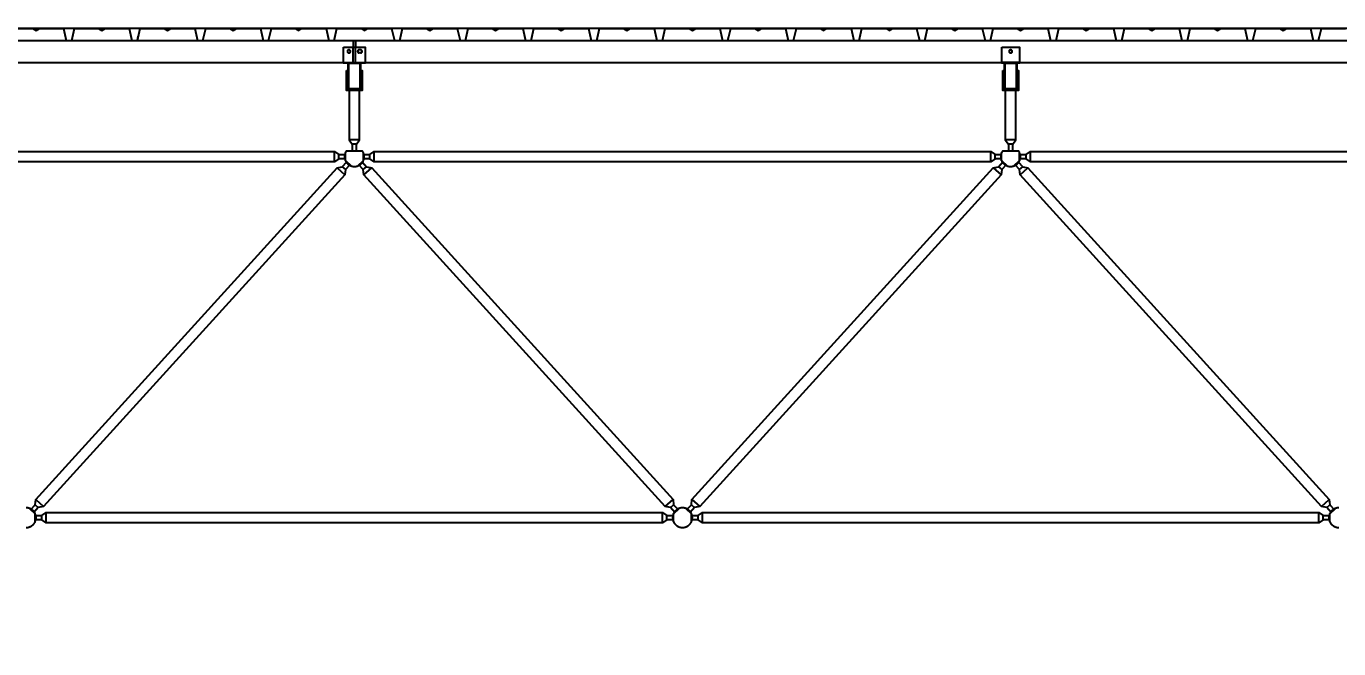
# Model space of a CAD drawing. Header units: centimetres. Extents: x 26569 to 160723, y -3143 to 14565.
# Drawn here: x 107608 to 108208, y -1038 to -754 of the extents above; entities that cross this region are included whole.
import ezdxf

# ---------------------------------------------------------------- set-up
doc = ezdxf.new("R2010")
doc.units = ezdxf.units.CM
doc.header["$LTSCALE"] = 100
doc.linetypes.add('HIDDEN', pattern=[9.525, 6.35, -3.175])
for name, color, linetype in [('A-ANNO-DIMS', 187, 'Continuous'), ('A-ELEV-02', 253, 'Continuous'), ('A-WALL-INSL', 249, 'Continuous'), ('A-WALL-SNWPNL', 200, 'Continuous'), ('S-STEL', 3, 'Continuous')]:
    doc.layers.add(name, color=color, linetype=linetype)
doc.styles.add('Fields_100', font='act_simplex.shx', dxfattribs={"width": 0.8, "height": 20})
doc.dimstyles.new('FIELDS_100', dxfattribs={"dimscale": 0, "dimtxt": 20, "dimasz": 5, "dimexe": 5, "dimexo": 5, "dimgap": 5, "dimtad": 0, "dimdec": 0, "dimzin": 0, "dimdsep": 46, "dimtxsty": 'Fields_100', "dimblk": 'DOT', "dimcen": 0.09, "dimclrt": 50, "dimadec": 0, "dimazin": 0, "dimtfac": 1, "dimtdec": 0, "dimtix": 1, "dimtofl": 0, "dimtmove": 1, "dimatfit": 3, "dimfxl": 5, "dimfxlon": 1, "dimtolj": 1, "dimtzin": 0, "dimarcsym": 0})

# ---------------------------------------------------------------- blocks, each defined once
blk = doc.blocks.new('_Dot')
at = {"color": 0, "linetype": 'ByBlock', "lineweight": -2}
blk.add_line((-0.5, 0), (-1, 0), dxfattribs=at)
at = {"color": 0, "linetype": 'ByBlock', "const_width": 0.5}
blk.add_lwpolyline([(-0.25, 0, 1), (0.25, 0, 1)], format="xyb", close=True, dxfattribs=at)
blk = doc.blocks.new('*D474')
at = {"layer": 'A-ANNO-DIMS', "color": 0, "lineweight": -2, "transparency": 16777216}
for p, q in [((106707.73, -198.45), (106707.73, -188.45)), ((108507.73, -198.45), (108507.73, -188.45)), ((106712.73, -193.45), (107576.06, -193.45)), ((108502.73, -193.45), (107639.4, -193.45))]:
    blk.add_line(p, q, dxfattribs=at)
at = {"layer": 'DEFPOINTS', "color": 0, "transparency": 16777216}
for p in [(108507.73, -193.45), (106707.73, -1038.45), (108507.73, -1038.45)]:
    blk.add_point(p, dxfattribs=at)
at = {"layer": 'A-ANNO-DIMS', "color": 0, "lineweight": -2, "transparency": 16777216, "xscale": 5, "yscale": 5, "zscale": 5, "rotation": 180}
blk.add_blockref('_Dot', (106707.73, -193.45), dxfattribs=at)
at = {"layer": 'A-ANNO-DIMS', "color": 0, "lineweight": -2, "transparency": 16777216, "xscale": 5, "yscale": 5, "zscale": 5}
blk.add_blockref('_Dot', (108507.73, -193.45), dxfattribs=at)
at = {"layer": 'A-ANNO-DIMS', "color": 50, "transparency": 16777216, "insert": (107607.73, -193.45), "char_height": 20, "attachment_point": 5, "style": 'Fields_100'}
blk.add_mtext('\\A1;1800', dxfattribs=at)

msp = doc.modelspace()

# ---------------------------------------------------------------- linework, layer by layer
at = {"layer": 'A-ELEV-02'}
for points in [[(104855.23, -760.44), (113852.73, -760.44)], [(107757.23, -760.44), (107757.23, -763.44)], [(107758.23, -760.44), (107758.23, -763.44)], [(107759.93, -764.74), (107759.91, -764.74), (107759.9, -764.74), (107759.88, -764.75), (107759.87, -764.75), (107759.85, -764.75), (107759.83, -764.75), (107759.82, -764.75), (107759.8, -764.76), (107759.79, -764.76), (107759.77, -764.76), (107759.75, -764.77), (107759.74, -764.77), (107759.72, -764.78), (107759.7, -764.78), (107759.69, -764.79), (107759.67, -764.79), (107759.66, -764.8), (107759.64, -764.81), (107759.62, -764.81), (107759.61, -764.82), (107759.59, -764.83), (107759.58, -764.84), (107759.56, -764.85), (107759.55, -764.86), (107759.53, -764.87), (107759.52, -764.88), (107759.5, -764.89), (107759.49, -764.9), (107759.47, -764.91), (107759.46, -764.92), (107759.45, -764.94), (107759.43, -764.95), (107759.42, -764.96), (107759.41, -764.98), (107759.4, -764.99), (107759.39, -765), (107759.38, -765.02), (107759.36, -765.03), (107759.35, -765.05), (107759.34, -765.06), (107759.33, -765.08), (107759.33, -765.09), (107759.32, -765.11), (107759.31, -765.12), (107759.3, -765.14), (107759.29, -765.15), (107759.29, -765.17), (107759.28, -765.19), (107759.27, -765.2), (107759.27, -765.22), (107759.26, -765.23), (107759.26, -765.25), (107759.25, -765.27), (107759.25, -765.28), (107759.24, -765.3), (107759.24, -765.32), (107759.24, -765.33), (107759.24, -765.35), (107759.23, -765.36), (107759.23, -765.38), (107759.23, -765.4), (107759.23, -765.41), (107759.23, -765.43), (107759.23, -765.44), (107759.23, -765.46), (107759.23, -765.48), (107759.23, -765.49), (107759.23, -765.51), (107759.23, -765.52), (107759.24, -765.54), (107759.24, -765.55), (107759.24, -765.57), (107759.24, -765.59), (107759.25, -765.6), (107759.25, -765.62), (107759.26, -765.64), (107759.26, -765.65), (107759.27, -765.67), (107759.27, -765.69), (107759.28, -765.7), (107759.29, -765.72), (107759.29, -765.73), (107759.3, -765.75), (107759.31, -765.77), (107759.32, -765.78), (107759.33, -765.8), (107759.33, -765.81), (107759.34, -765.83), (107759.35, -765.84), (107759.36, -765.86), (107759.38, -765.87), (107759.39, -765.89), (107759.4, -765.9), (107759.41, -765.91), (107759.42, -765.93), (107759.43, -765.94), (107759.45, -765.95), (107759.46, -765.96), (107759.47, -765.98), (107759.49, -765.99), (107759.5, -766), (107759.52, -766.01), (107759.53, -766.02), (107759.55, -766.03), (107759.56, -766.04), (107759.58, -766.05), (107759.59, -766.06), (107759.61, -766.07), (107759.62, -766.07), (107759.64, -766.08), (107759.66, -766.09), (107759.67, -766.09), (107759.69, -766.1), (107759.7, -766.11), (107759.72, -766.11), (107759.74, -766.12), (107759.75, -766.12), (107759.77, -766.13), (107759.79, -766.13), (107759.8, -766.13), (107759.82, -766.13), (107759.83, -766.14), (107759.85, -766.14), (107759.87, -766.14), (107759.88, -766.14), (107759.9, -766.14), (107759.91, -766.14), (107759.93, -766.14)], [(107760.53, -764.74), (107759.93, -764.74)], [(107760.53, -766.14), (107759.93, -766.14)], [(107760.53, -766.14), (107760.55, -766.14), (107760.56, -766.14), (107760.58, -766.14), (107760.59, -766.14), (107760.61, -766.14), (107760.62, -766.14), (107760.64, -766.13), (107760.66, -766.13), (107760.67, -766.13), (107760.69, -766.13), (107760.71, -766.12), (107760.72, -766.12), (107760.74, -766.11), (107760.76, -766.11), (107760.77, -766.1), (107760.79, -766.09), (107760.8, -766.09), (107760.82, -766.08), (107760.84, -766.07), (107760.85, -766.07), (107760.87, -766.06), (107760.88, -766.05), (107760.9, -766.04), (107760.91, -766.03), (107760.93, -766.02), (107760.94, -766.01), (107760.96, -766), (107760.97, -765.99), (107760.98, -765.98), (107761, -765.96), (107761.01, -765.95), (107761.02, -765.94), (107761.04, -765.93), (107761.05, -765.91), (107761.06, -765.9), (107761.07, -765.89), (107761.08, -765.87), (107761.1, -765.86), (107761.11, -765.84), (107761.12, -765.83), (107761.13, -765.81), (107761.13, -765.8), (107761.14, -765.78), (107761.15, -765.77), (107761.16, -765.75), (107761.17, -765.73), (107761.17, -765.72), (107761.18, -765.7), (107761.19, -765.69), (107761.19, -765.67), (107761.2, -765.65), (107761.2, -765.64), (107761.21, -765.62), (107761.21, -765.6), (107761.21, -765.59), (107761.22, -765.57), (107761.22, -765.55), (107761.22, -765.54), (107761.23, -765.52), (107761.23, -765.51), (107761.23, -765.49), (107761.23, -765.48), (107761.23, -765.46), (107761.23, -765.44), (107761.23, -765.43), (107761.23, -765.41), (107761.23, -765.4), (107761.23, -765.38), (107761.23, -765.36), (107761.22, -765.35), (107761.22, -765.33), (107761.22, -765.32), (107761.21, -765.3), (107761.21, -765.28), (107761.21, -765.27), (107761.2, -765.25), (107761.2, -765.23), (107761.19, -765.22), (107761.19, -765.2), (107761.18, -765.19), (107761.17, -765.17), (107761.17, -765.15), (107761.16, -765.14), (107761.15, -765.12), (107761.14, -765.11), (107761.13, -765.09), (107761.13, -765.08), (107761.12, -765.06), (107761.11, -765.05), (107761.1, -765.03), (107761.08, -765.02), (107761.07, -765), (107761.06, -764.99), (107761.05, -764.98), (107761.04, -764.96), (107761.02, -764.95), (107761.01, -764.94), (107761, -764.92), (107760.98, -764.91), (107760.97, -764.9), (107760.96, -764.89), (107760.94, -764.88), (107760.93, -764.87), (107760.91, -764.86), (107760.9, -764.85), (107760.88, -764.84), (107760.87, -764.83), (107760.85, -764.82), (107760.84, -764.81), (107760.82, -764.81), (107760.8, -764.8), (107760.79, -764.79), (107760.77, -764.79), (107760.76, -764.78), (107760.74, -764.78), (107760.72, -764.77), (107760.71, -764.77), (107760.69, -764.76), (107760.67, -764.76), (107760.66, -764.76), (107760.64, -764.75), (107760.62, -764.75), (107760.61, -764.75), (107760.59, -764.75), (107760.58, -764.75), (107760.56, -764.74), (107760.55, -764.74), (107760.53, -764.74)], [(104855.23, -770.44), (113852.73, -770.44)], [(107752.73, -770.44), (107762.73, -770.44)], [(108061.73, -770.44), (108053.73, -770.44)], [(107754.13, -776.04), (107754.63, -776.04)], [(107754.13, -777.44), (107754.63, -777.44)], [(107760.83, -776.04), (107761.33, -776.04)], [(107760.83, -777.44), (107761.33, -777.44)], [(108054.13, -776.04), (108054.63, -776.04)], [(108054.13, -777.44), (108054.63, -777.44)], [(108060.83, -776.04), (108061.33, -776.04)], [(108060.83, -777.44), (108061.33, -777.44)], [(107755.31, -783.24), (107755.31, -805.84), (107756.73, -807.84), (107756.73, -810.84)], [(107758.73, -810.84), (107758.73, -807.84), (107760.14, -805.84), (107760.14, -783.24)], [(108055.31, -783.24), (108055.31, -805.84), (108056.73, -807.84), (108056.73, -810.84)], [(108058.73, -810.84), (108058.73, -807.84), (108060.14, -805.84), (108060.14, -783.24)], [(107760.14, -805.84), (107755.31, -805.84)], [(107758.73, -807.84), (107756.73, -807.84)], [(108060.14, -805.84), (108055.31, -805.84)], [(108058.73, -807.84), (108056.73, -807.84)], [(107461.83, -812.54), (107464.83, -812.54), (107466.83, -811.13), (107748.63, -811.13), (107750.63, -812.54), (107753.63, -812.54)], [(107753.63, -814.54), (107750.63, -814.54), (107748.63, -815.96), (107466.83, -815.96), (107464.83, -814.54), (107461.83, -814.54)], [(107748.63, -815.96), (107748.63, -811.13)], [(107750.63, -814.54), (107750.63, -812.54)], [(107754.13, -810.84), (107754.04, -810.96), (107753.96, -811.09), (107753.88, -811.22), (107753.8, -811.35), (107753.73, -811.48), (107753.66, -811.62), (107753.6, -811.76), (107753.54, -811.91), (107753.48, -812.05), (107753.46, -812.13), (107753.43, -812.2), (107753.41, -812.28), (107753.39, -812.36), (107753.37, -812.43), (107753.35, -812.51), (107753.33, -812.59), (107753.32, -812.67), (107753.3, -812.74), (107753.29, -812.82), (107753.28, -812.9), (107753.27, -812.98), (107753.26, -813.06), (107753.25, -813.14), (107753.24, -813.22), (107753.24, -813.3), (107753.23, -813.38), (107753.23, -813.46), (107753.23, -813.54), (107753.23, -813.62), (107753.23, -813.7), (107753.24, -813.78), (107753.24, -813.86), (107753.25, -813.94), (107753.25, -814.01), (107753.26, -814.09), (107753.27, -814.17), (107753.29, -814.25), (107753.31, -814.4), (107753.35, -814.56), (107753.38, -814.71), (107753.43, -814.86), (107753.47, -815), (107753.52, -815.14), (107753.58, -815.29), (107753.64, -815.42), (107753.71, -815.56), (107753.77, -815.69), (107753.85, -815.82), (107753.93, -815.95), (107754.01, -816.07), (107754.1, -816.2), (107754.19, -816.32), (107754.29, -816.44), (107754.39, -816.56), (107754.5, -816.68), (107754.55, -816.73), (107754.61, -816.79), (107754.67, -816.84), (107754.73, -816.9), (107754.79, -816.95), (107754.85, -817), (107754.91, -817.05), (107754.97, -817.1), (107755.03, -817.15), (107755.1, -817.19), (107755.16, -817.24), (107755.23, -817.29), (107755.3, -817.33), (107755.36, -817.37), (107755.43, -817.41), (107755.5, -817.45), (107755.57, -817.49), (107755.64, -817.53), (107755.71, -817.57), (107755.78, -817.6), (107755.86, -817.64), (107755.93, -817.67), (107756, -817.7), (107756.08, -817.73), (107756.15, -817.76), (107756.22, -817.78), (107756.3, -817.81), (107756.37, -817.83), (107756.52, -817.88), (107756.67, -817.92), (107756.83, -817.95), (107756.98, -817.98), (107757.13, -818), (107757.28, -818.02), (107757.43, -818.03), (107757.58, -818.04), (107757.73, -818.04), (107757.88, -818.04), (107758.03, -818.03), (107758.18, -818.02), (107758.33, -818), (107758.48, -817.98), (107758.63, -817.95), (107758.79, -817.92), (107758.94, -817.88), (107759.09, -817.83), (107759.16, -817.81), (107759.24, -817.78), (107759.31, -817.76), (107759.38, -817.73), (107759.46, -817.7), (107759.53, -817.67), (107759.6, -817.64), (107759.68, -817.6), (107759.75, -817.57), (107759.82, -817.53), (107759.89, -817.49), (107759.96, -817.45), (107760.03, -817.41), (107760.1, -817.37), (107760.16, -817.33), (107760.23, -817.29), (107760.3, -817.24), (107760.36, -817.19), (107760.43, -817.15), (107760.49, -817.1), (107760.55, -817.05), (107760.61, -817), (107760.67, -816.95), (107760.73, -816.9), (107760.79, -816.84), (107760.85, -816.79), (107760.91, -816.73), (107760.96, -816.68), (107761.07, -816.56), (107761.17, -816.44), (107761.27, -816.32), (107761.36, -816.2), (107761.45, -816.07), (107761.53, -815.95), (107761.61, -815.82), (107761.69, -815.69), (107761.75, -815.56), (107761.82, -815.42), (107761.88, -815.29), (107761.94, -815.14), (107761.99, -815), (107762.03, -814.86), (107762.08, -814.71), (107762.11, -814.56), (107762.15, -814.4), (107762.17, -814.25), (107762.19, -814.17), (107762.2, -814.09), (107762.21, -814.01), (107762.21, -813.94), (107762.22, -813.86), (107762.22, -813.78), (107762.23, -813.7), (107762.23, -813.62), (107762.23, -813.54), (107762.23, -813.46), (107762.23, -813.38), (107762.22, -813.3), (107762.22, -813.22), (107762.21, -813.14), (107762.2, -813.06), (107762.19, -812.98), (107762.18, -812.9), (107762.17, -812.82), (107762.16, -812.74), (107762.14, -812.67), (107762.13, -812.59), (107762.11, -812.51), (107762.09, -812.43), (107762.07, -812.36), (107762.05, -812.28), (107762.03, -812.2), (107762, -812.13), (107761.98, -812.05), (107761.92, -811.91), (107761.86, -811.76), (107761.8, -811.62), (107761.73, -811.48), (107761.66, -811.35), (107761.58, -811.22), (107761.5, -811.09), (107761.42, -810.96), (107761.33, -810.84)], [(107753.6, -815.33), (107756.34, -817.83)], [(107753.63, -815.4), (107753.63, -811.69)], [(107754.13, -810.84), (107761.33, -810.84)], [(107759.12, -817.83), (107761.86, -815.33)], [(107761.83, -812.54), (107764.83, -812.54), (107766.83, -811.13), (108048.63, -811.13), (108050.63, -812.54), (108053.63, -812.54)], [(107761.83, -815.4), (107761.83, -811.69)], [(108053.63, -814.54), (108050.63, -814.54), (108048.63, -815.96), (107766.83, -815.96), (107764.83, -814.54), (107761.83, -814.54)], [(107764.83, -814.54), (107764.83, -812.54)], [(107766.83, -815.96), (107766.83, -811.13)], [(108048.63, -815.96), (108048.63, -811.13)], [(108050.63, -814.54), (108050.63, -812.54)], [(108054.13, -810.84), (108054.04, -810.96), (108053.96, -811.09), (108053.88, -811.22), (108053.8, -811.35), (108053.73, -811.48), (108053.66, -811.62), (108053.6, -811.76), (108053.54, -811.91), (108053.48, -812.05), (108053.46, -812.13), (108053.43, -812.2), (108053.41, -812.28), (108053.39, -812.36), (108053.37, -812.43), (108053.35, -812.51), (108053.33, -812.59), (108053.32, -812.67), (108053.3, -812.74), (108053.29, -812.82), (108053.28, -812.9), (108053.27, -812.98), (108053.26, -813.06), (108053.25, -813.14), (108053.24, -813.22), (108053.24, -813.3), (108053.23, -813.38), (108053.23, -813.46), (108053.23, -813.54), (108053.23, -813.62), (108053.23, -813.7), (108053.24, -813.78), (108053.24, -813.86), (108053.25, -813.94), (108053.25, -814.01), (108053.26, -814.09), (108053.27, -814.17), (108053.29, -814.25), (108053.31, -814.4), (108053.35, -814.56), (108053.38, -814.71), (108053.43, -814.86), (108053.47, -815), (108053.52, -815.14), (108053.58, -815.29), (108053.64, -815.42), (108053.71, -815.56), (108053.77, -815.69), (108053.85, -815.82), (108053.93, -815.95), (108054.01, -816.07), (108054.1, -816.2), (108054.19, -816.32), (108054.29, -816.44), (108054.39, -816.56), (108054.5, -816.68), (108054.55, -816.73), (108054.61, -816.79), (108054.67, -816.84), (108054.73, -816.9), (108054.79, -816.95), (108054.85, -817), (108054.91, -817.05), (108054.97, -817.1), (108055.03, -817.15), (108055.1, -817.19), (108055.16, -817.24), (108055.23, -817.29), (108055.3, -817.33), (108055.36, -817.37), (108055.43, -817.41), (108055.5, -817.45), (108055.57, -817.49), (108055.64, -817.53), (108055.71, -817.57), (108055.78, -817.6), (108055.86, -817.64), (108055.93, -817.67), (108056, -817.7), (108056.08, -817.73), (108056.15, -817.76), (108056.22, -817.78), (108056.3, -817.81), (108056.37, -817.83), (108056.52, -817.88), (108056.67, -817.92), (108056.83, -817.95), (108056.98, -817.98), (108057.13, -818), (108057.28, -818.02), (108057.43, -818.03), (108057.58, -818.04), (108057.73, -818.04), (108057.88, -818.04), (108058.03, -818.03), (108058.18, -818.02), (108058.33, -818), (108058.48, -817.98), (108058.63, -817.95), (108058.79, -817.92), (108058.94, -817.88), (108059.09, -817.83), (108059.16, -817.81), (108059.24, -817.78), (108059.31, -817.76), (108059.38, -817.73), (108059.46, -817.7), (108059.53, -817.67), (108059.6, -817.64), (108059.68, -817.6), (108059.75, -817.57), (108059.82, -817.53), (108059.89, -817.49), (108059.96, -817.45), (108060.03, -817.41), (108060.1, -817.37), (108060.16, -817.33), (108060.23, -817.29), (108060.3, -817.24), (108060.36, -817.19), (108060.43, -817.15), (108060.49, -817.1), (108060.55, -817.05), (108060.61, -817), (108060.67, -816.95), (108060.73, -816.9), (108060.79, -816.84), (108060.85, -816.79), (108060.91, -816.73), (108060.96, -816.68), (108061.07, -816.56), (108061.17, -816.44), (108061.27, -816.32), (108061.36, -816.2), (108061.45, -816.07), (108061.53, -815.95), (108061.61, -815.82), (108061.69, -815.69), (108061.75, -815.56), (108061.82, -815.42), (108061.88, -815.29), (108061.94, -815.14), (108061.99, -815), (108062.03, -814.86), (108062.08, -814.71), (108062.11, -814.56), (108062.15, -814.4), (108062.17, -814.25), (108062.19, -814.17), (108062.2, -814.09), (108062.21, -814.01), (108062.21, -813.94), (108062.22, -813.86), (108062.22, -813.78), (108062.23, -813.7), (108062.23, -813.62), (108062.23, -813.54), (108062.23, -813.46), (108062.23, -813.38), (108062.22, -813.3), (108062.22, -813.22), (108062.21, -813.14), (108062.2, -813.06), (108062.19, -812.98), (108062.18, -812.9), (108062.17, -812.82), (108062.16, -812.74), (108062.14, -812.67), (108062.13, -812.59), (108062.11, -812.51), (108062.09, -812.43), (108062.07, -812.36), (108062.05, -812.28), (108062.03, -812.2), (108062, -812.13), (108061.98, -812.05), (108061.92, -811.91), (108061.86, -811.76), (108061.8, -811.62), (108061.73, -811.48), (108061.66, -811.35), (108061.58, -811.22), (108061.5, -811.09), (108061.42, -810.96), (108061.33, -810.84)], [(108053.6, -815.33), (108056.34, -817.83)], [(108053.63, -815.4), (108053.63, -811.69)], [(108054.13, -810.84), (108061.33, -810.84)], [(108059.12, -817.83), (108061.86, -815.33)], [(108061.83, -812.54), (108064.83, -812.54), (108066.83, -811.13), (108348.63, -811.13), (108350.63, -812.54), (108353.63, -812.54)], [(108061.83, -815.4), (108061.83, -811.69)], [(108353.63, -814.54), (108350.63, -814.54), (108348.63, -815.96), (108066.83, -815.96), (108064.83, -814.54), (108061.83, -814.54)], [(108064.83, -814.54), (108064.83, -812.54)], [(108066.83, -815.96), (108066.83, -811.13)], [(107749.82, -818.65), (107753.4, -821.9)], [(107752.21, -818.12), (107753.69, -819.47)], [(107761.77, -819.47), (107763.25, -818.12)], [(107762.06, -821.9), (107765.64, -818.65)], [(108049.82, -818.65), (108053.4, -821.9)], [(108052.21, -818.12), (108053.69, -819.47)], [(108061.77, -819.47), (108063.25, -818.12)], [(108062.06, -821.9), (108065.64, -818.65)], [(107612.06, -970.19), (107615.64, -973.43)], [(107899.82, -973.43), (107903.4, -970.19)], [(107912.06, -970.19), (107915.64, -973.43)], [(108199.82, -973.43), (108203.4, -970.19)], [(107607.73, -983.04), (107607.83, -983.04), (107607.93, -983.04), (107608.03, -983.03), (107608.13, -983.03), (107608.24, -983.02), (107608.34, -983), (107608.44, -982.99), (107608.55, -982.97), (107608.65, -982.95), (107608.76, -982.92), (107608.86, -982.9), (107608.97, -982.87), (107609.07, -982.84), (107609.18, -982.8), (107609.28, -982.77), (107609.39, -982.73), (107609.49, -982.69), (107609.59, -982.64), (107609.7, -982.59), (107609.8, -982.54), (107609.9, -982.49), (107610, -982.43), (107610.1, -982.37), (107610.19, -982.31), (107610.29, -982.25), (107610.38, -982.18), (107610.48, -982.11), (107610.57, -982.04), (107610.66, -981.96), (107610.74, -981.89), (107610.83, -981.81), (107610.91, -981.73), (107610.99, -981.64), (107611.07, -981.56), (107611.15, -981.47), (107611.22, -981.38), (107611.3, -981.29), (107611.37, -981.2), (107611.43, -981.1), (107611.5, -981.01), (107611.56, -980.91), (107611.62, -980.81), (107611.67, -980.71), (107611.73, -980.61), (107611.78, -980.51), (107611.83, -980.41), (107611.87, -980.3), (107611.91, -980.2), (107611.95, -980.1), (107611.99, -979.99), (107612.02, -979.89), (107612.06, -979.78), (107612.08, -979.68), (107612.11, -979.57), (107612.13, -979.47), (107612.15, -979.36), (107612.17, -979.26), (107612.19, -979.15), (107612.2, -979.05), (107612.21, -978.95), (107612.22, -978.85), (107612.23, -978.74), (107612.23, -978.64), (107612.23, -978.54), (107612.23, -978.44), (107612.23, -978.34), (107612.22, -978.24), (107612.21, -978.14), (107612.2, -978.04), (107612.19, -977.93), (107612.17, -977.83), (107612.15, -977.72), (107612.13, -977.62), (107612.11, -977.52), (107612.08, -977.41), (107612.06, -977.31), (107612.02, -977.2), (107611.99, -977.1), (107611.95, -976.99), (107611.91, -976.89), (107611.87, -976.78), (107611.83, -976.68), (107611.78, -976.58), (107611.73, -976.48), (107611.67, -976.38), (107611.62, -976.28), (107611.56, -976.18), (107611.5, -976.08), (107611.43, -975.99), (107611.37, -975.89), (107611.3, -975.8), (107611.22, -975.71), (107611.15, -975.62), (107611.07, -975.53), (107610.99, -975.45), (107610.91, -975.36), (107610.83, -975.28), (107610.74, -975.2), (107610.66, -975.12), (107610.57, -975.05), (107610.48, -974.98), (107610.38, -974.91), (107610.29, -974.84), (107610.19, -974.78), (107610.1, -974.72), (107610, -974.66), (107609.9, -974.6), (107609.8, -974.55), (107609.7, -974.5), (107609.59, -974.45), (107609.49, -974.4), (107609.39, -974.36), (107609.28, -974.32), (107609.18, -974.28), (107609.07, -974.25), (107608.97, -974.22), (107608.86, -974.19), (107608.76, -974.16), (107608.65, -974.14), (107608.55, -974.12), (107608.44, -974.1), (107608.34, -974.09), (107608.24, -974.07), (107608.13, -974.06), (107608.03, -974.05), (107607.93, -974.05), (107607.83, -974.04), (107607.73, -974.04)], [(107609.12, -974.26), (107611.86, -976.76)], [(107611.77, -972.62), (107613.25, -973.96)], [(107611.83, -977.54), (107614.83, -977.54), (107616.83, -976.13), (107898.63, -976.13), (107900.63, -977.54), (107903.63, -977.54)], [(107611.83, -980.4), (107611.83, -976.69)], [(107614.83, -979.54), (107614.83, -977.54)], [(107616.83, -980.96), (107616.83, -976.13)], [(107898.63, -980.96), (107898.63, -976.13)], [(107900.63, -979.54), (107900.63, -977.54)], [(107902.21, -973.96), (107903.69, -972.62)], [(107903.6, -976.76), (107906.34, -974.26)], [(107903.63, -980.4), (107903.63, -976.69)], [(107909.12, -974.26), (107911.86, -976.76)], [(107911.77, -972.62), (107913.25, -973.96)], [(107911.83, -977.54), (107914.83, -977.54), (107916.83, -976.13), (108198.63, -976.13), (108200.63, -977.54), (108203.63, -977.54)], [(107911.83, -980.4), (107911.83, -976.69)], [(107914.83, -979.54), (107914.83, -977.54)], [(107916.83, -980.96), (107916.83, -976.13)], [(108198.63, -980.96), (108198.63, -976.13)], [(108200.63, -979.54), (108200.63, -977.54)], [(108202.21, -973.96), (108203.69, -972.62)], [(108207.73, -974.04), (108207.63, -974.04), (108207.53, -974.05), (108207.43, -974.05), (108207.33, -974.06), (108207.22, -974.07), (108207.12, -974.09), (108207.02, -974.1), (108206.91, -974.12), (108206.81, -974.14), (108206.7, -974.16), (108206.6, -974.19), (108206.49, -974.22), (108206.39, -974.25), (108206.28, -974.28), (108206.18, -974.32), (108206.07, -974.36), (108205.97, -974.4), (108205.87, -974.45), (108205.76, -974.5), (108205.66, -974.55), (108205.56, -974.6), (108205.46, -974.66), (108205.36, -974.72), (108205.27, -974.78), (108205.17, -974.84), (108205.08, -974.91), (108204.98, -974.98), (108204.89, -975.05), (108204.8, -975.12), (108204.72, -975.2), (108204.63, -975.28), (108204.55, -975.36), (108204.47, -975.45), (108204.39, -975.53), (108204.31, -975.62), (108204.24, -975.71), (108204.16, -975.8), (108204.09, -975.89), (108204.03, -975.99), (108203.96, -976.08), (108203.9, -976.18), (108203.84, -976.28), (108203.79, -976.38), (108203.73, -976.48), (108203.68, -976.58), (108203.63, -976.68), (108203.59, -976.78), (108203.55, -976.89), (108203.51, -976.99), (108203.47, -977.1), (108203.44, -977.2), (108203.4, -977.31), (108203.37, -977.41), (108203.35, -977.52), (108203.33, -977.62), (108203.31, -977.72), (108203.29, -977.83), (108203.27, -977.93), (108203.26, -978.04), (108203.25, -978.14), (108203.24, -978.24), (108203.23, -978.34), (108203.23, -978.44), (108203.23, -978.54), (108203.23, -978.64), (108203.23, -978.74), (108203.24, -978.85), (108203.25, -978.95), (108203.26, -979.05), (108203.27, -979.15), (108203.29, -979.26), (108203.31, -979.36), (108203.33, -979.47), (108203.35, -979.57), (108203.37, -979.68), (108203.4, -979.78), (108203.44, -979.89), (108203.47, -979.99), (108203.51, -980.1), (108203.55, -980.2), (108203.59, -980.3), (108203.63, -980.41), (108203.68, -980.51), (108203.73, -980.61), (108203.79, -980.71), (108203.84, -980.81), (108203.9, -980.91), (108203.96, -981.01), (108204.03, -981.1), (108204.09, -981.2), (108204.16, -981.29), (108204.24, -981.38), (108204.31, -981.47), (108204.39, -981.56), (108204.47, -981.64), (108204.55, -981.73), (108204.63, -981.81), (108204.72, -981.89), (108204.8, -981.96), (108204.89, -982.04), (108204.98, -982.11), (108205.08, -982.18), (108205.17, -982.25), (108205.27, -982.31), (108205.36, -982.37), (108205.46, -982.43), (108205.56, -982.49), (108205.66, -982.54), (108205.76, -982.59), (108205.87, -982.64), (108205.97, -982.69), (108206.07, -982.73), (108206.18, -982.77), (108206.28, -982.8), (108206.39, -982.84), (108206.49, -982.87), (108206.6, -982.9), (108206.7, -982.92), (108206.81, -982.95), (108206.91, -982.97), (108207.02, -982.99), (108207.12, -983), (108207.22, -983.02), (108207.33, -983.03), (108207.43, -983.03), (108207.53, -983.04), (108207.63, -983.04), (108207.73, -983.04)], [(108203.6, -976.76), (108206.34, -974.26)], [(108203.63, -980.4), (108203.63, -976.69)], [(107903.63, -979.54), (107900.63, -979.54), (107898.63, -980.96), (107616.83, -980.96), (107614.83, -979.54), (107611.83, -979.54)], [(108203.63, -979.54), (108200.63, -979.54), (108198.63, -980.96), (107916.83, -980.96), (107914.83, -979.54), (107911.83, -979.54)]]:
    msp.add_lwpolyline(points, dxfattribs=at)
for points in [[(107752.73, -763.44), (107762.73, -763.44), (107762.73, -770.74), (107752.73, -770.74)], [(107755.93, -765.44), (107755.93, -765.43), (107755.93, -765.41), (107755.93, -765.4), (107755.93, -765.38), (107755.93, -765.36), (107755.92, -765.35), (107755.92, -765.33), (107755.92, -765.32), (107755.91, -765.3), (107755.91, -765.28), (107755.91, -765.27), (107755.9, -765.25), (107755.9, -765.23), (107755.89, -765.22), (107755.89, -765.2), (107755.88, -765.19), (107755.87, -765.17), (107755.87, -765.15), (107755.86, -765.14), (107755.85, -765.12), (107755.84, -765.11), (107755.83, -765.09), (107755.83, -765.08), (107755.82, -765.06), (107755.81, -765.05), (107755.8, -765.03), (107755.78, -765.02), (107755.77, -765), (107755.76, -764.99), (107755.75, -764.98), (107755.74, -764.96), (107755.72, -764.95), (107755.71, -764.94), (107755.7, -764.92), (107755.68, -764.91), (107755.67, -764.9), (107755.66, -764.89), (107755.64, -764.88), (107755.63, -764.87), (107755.61, -764.86), (107755.6, -764.85), (107755.58, -764.84), (107755.57, -764.83), (107755.55, -764.82), (107755.54, -764.81), (107755.52, -764.81), (107755.5, -764.8), (107755.49, -764.79), (107755.47, -764.79), (107755.46, -764.78), (107755.44, -764.78), (107755.42, -764.77), (107755.41, -764.77), (107755.39, -764.76), (107755.37, -764.76), (107755.36, -764.76), (107755.34, -764.75), (107755.32, -764.75), (107755.31, -764.75), (107755.29, -764.75), (107755.28, -764.75), (107755.26, -764.74), (107755.25, -764.74), (107755.23, -764.74), (107755.21, -764.74), (107755.2, -764.74), (107755.18, -764.75), (107755.17, -764.75), (107755.15, -764.75), (107755.13, -764.75), (107755.12, -764.75), (107755.1, -764.76), (107755.09, -764.76), (107755.07, -764.76), (107755.05, -764.77), (107755.04, -764.77), (107755.02, -764.78), (107755, -764.78), (107754.99, -764.79), (107754.97, -764.79), (107754.96, -764.8), (107754.94, -764.81), (107754.92, -764.81), (107754.91, -764.82), (107754.89, -764.83), (107754.88, -764.84), (107754.86, -764.85), (107754.85, -764.86), (107754.83, -764.87), (107754.82, -764.88), (107754.8, -764.89), (107754.79, -764.9), (107754.77, -764.91), (107754.76, -764.92), (107754.75, -764.94), (107754.73, -764.95), (107754.72, -764.96), (107754.71, -764.98), (107754.7, -764.99), (107754.69, -765), (107754.68, -765.02), (107754.66, -765.03), (107754.65, -765.05), (107754.64, -765.06), (107754.63, -765.08), (107754.63, -765.09), (107754.62, -765.11), (107754.61, -765.12), (107754.6, -765.14), (107754.59, -765.15), (107754.59, -765.17), (107754.58, -765.19), (107754.57, -765.2), (107754.57, -765.22), (107754.56, -765.23), (107754.56, -765.25), (107754.55, -765.27), (107754.55, -765.28), (107754.54, -765.3), (107754.54, -765.32), (107754.54, -765.33), (107754.54, -765.35), (107754.53, -765.36), (107754.53, -765.38), (107754.53, -765.4), (107754.53, -765.41), (107754.53, -765.43), (107754.53, -765.44), (107754.53, -765.46), (107754.53, -765.48), (107754.53, -765.49), (107754.53, -765.51), (107754.53, -765.52), (107754.54, -765.54), (107754.54, -765.55), (107754.54, -765.57), (107754.54, -765.59), (107754.55, -765.6), (107754.55, -765.62), (107754.56, -765.64), (107754.56, -765.65), (107754.57, -765.67), (107754.57, -765.69), (107754.58, -765.7), (107754.59, -765.72), (107754.59, -765.73), (107754.6, -765.75), (107754.61, -765.77), (107754.62, -765.78), (107754.63, -765.8), (107754.63, -765.81), (107754.64, -765.83), (107754.65, -765.84), (107754.66, -765.86), (107754.68, -765.87), (107754.69, -765.89), (107754.7, -765.9), (107754.71, -765.91), (107754.72, -765.93), (107754.73, -765.94), (107754.75, -765.95), (107754.76, -765.96), (107754.77, -765.98), (107754.79, -765.99), (107754.8, -766), (107754.82, -766.01), (107754.83, -766.02), (107754.85, -766.03), (107754.86, -766.04), (107754.88, -766.05), (107754.89, -766.06), (107754.91, -766.07), (107754.92, -766.07), (107754.94, -766.08), (107754.96, -766.09), (107754.97, -766.09), (107754.99, -766.1), (107755, -766.11), (107755.02, -766.11), (107755.04, -766.12), (107755.05, -766.12), (107755.07, -766.13), (107755.09, -766.13), (107755.1, -766.13), (107755.12, -766.13), (107755.13, -766.14), (107755.15, -766.14), (107755.17, -766.14), (107755.18, -766.14), (107755.2, -766.14), (107755.21, -766.14), (107755.23, -766.14), (107755.25, -766.14), (107755.26, -766.14), (107755.28, -766.14), (107755.29, -766.14), (107755.31, -766.14), (107755.32, -766.14), (107755.34, -766.13), (107755.36, -766.13), (107755.37, -766.13), (107755.39, -766.13), (107755.41, -766.12), (107755.42, -766.12), (107755.44, -766.11), (107755.46, -766.11), (107755.47, -766.1), (107755.49, -766.09), (107755.5, -766.09), (107755.52, -766.08), (107755.54, -766.07), (107755.55, -766.07), (107755.57, -766.06), (107755.58, -766.05), (107755.6, -766.04), (107755.61, -766.03), (107755.63, -766.02), (107755.64, -766.01), (107755.66, -766), (107755.67, -765.99), (107755.68, -765.98), (107755.7, -765.96), (107755.71, -765.95), (107755.72, -765.94), (107755.74, -765.93), (107755.75, -765.91), (107755.76, -765.9), (107755.77, -765.89), (107755.78, -765.87), (107755.8, -765.86), (107755.81, -765.84), (107755.82, -765.83), (107755.83, -765.81), (107755.83, -765.8), (107755.84, -765.78), (107755.85, -765.77), (107755.86, -765.75), (107755.87, -765.73), (107755.87, -765.72), (107755.88, -765.7), (107755.89, -765.69), (107755.89, -765.67), (107755.9, -765.65), (107755.9, -765.64), (107755.91, -765.62), (107755.91, -765.6), (107755.91, -765.59), (107755.92, -765.57), (107755.92, -765.55), (107755.92, -765.54), (107755.93, -765.52), (107755.93, -765.51), (107755.93, -765.49), (107755.93, -765.48), (107755.93, -765.46)], [(108053.73, -763.44), (108061.73, -763.44), (108061.73, -770.74), (108053.73, -770.74)], [(108058.43, -765.44), (108058.43, -765.43), (108058.43, -765.41), (108058.43, -765.4), (108058.43, -765.38), (108058.43, -765.36), (108058.42, -765.35), (108058.42, -765.33), (108058.42, -765.32), (108058.42, -765.3), (108058.41, -765.28), (108058.41, -765.27), (108058.4, -765.25), (108058.4, -765.23), (108058.39, -765.22), (108058.39, -765.2), (108058.38, -765.19), (108058.37, -765.17), (108058.37, -765.15), (108058.36, -765.14), (108058.35, -765.12), (108058.34, -765.11), (108058.33, -765.09), (108058.33, -765.08), (108058.32, -765.06), (108058.31, -765.05), (108058.3, -765.03), (108058.28, -765.02), (108058.27, -765), (108058.26, -764.99), (108058.25, -764.98), (108058.24, -764.96), (108058.22, -764.95), (108058.21, -764.94), (108058.2, -764.92), (108058.19, -764.91), (108058.17, -764.9), (108058.16, -764.89), (108058.14, -764.88), (108058.13, -764.87), (108058.11, -764.86), (108058.1, -764.85), (108058.08, -764.84), (108058.07, -764.83), (108058.05, -764.82), (108058.04, -764.81), (108058.02, -764.81), (108058, -764.8), (108057.99, -764.79), (108057.97, -764.79), (108057.96, -764.78), (108057.94, -764.78), (108057.92, -764.77), (108057.91, -764.77), (108057.89, -764.76), (108057.87, -764.76), (108057.86, -764.76), (108057.84, -764.75), (108057.82, -764.75), (108057.81, -764.75), (108057.79, -764.75), (108057.78, -764.75), (108057.76, -764.74), (108057.75, -764.74), (108057.73, -764.74), (108057.71, -764.74), (108057.7, -764.74), (108057.68, -764.75), (108057.67, -764.75), (108057.65, -764.75), (108057.63, -764.75), (108057.62, -764.75), (108057.6, -764.76), (108057.59, -764.76), (108057.57, -764.76), (108057.55, -764.77), (108057.54, -764.77), (108057.52, -764.78), (108057.5, -764.78), (108057.49, -764.79), (108057.47, -764.79), (108057.46, -764.8), (108057.44, -764.81), (108057.42, -764.81), (108057.41, -764.82), (108057.39, -764.83), (108057.38, -764.84), (108057.36, -764.85), (108057.35, -764.86), (108057.33, -764.87), (108057.32, -764.88), (108057.3, -764.89), (108057.29, -764.9), (108057.27, -764.91), (108057.26, -764.92), (108057.25, -764.94), (108057.23, -764.95), (108057.22, -764.96), (108057.21, -764.98), (108057.2, -764.99), (108057.19, -765), (108057.18, -765.02), (108057.16, -765.03), (108057.15, -765.05), (108057.14, -765.06), (108057.13, -765.08), (108057.13, -765.09), (108057.12, -765.11), (108057.11, -765.12), (108057.1, -765.14), (108057.09, -765.15), (108057.09, -765.17), (108057.08, -765.19), (108057.07, -765.2), (108057.07, -765.22), (108057.06, -765.23), (108057.06, -765.25), (108057.05, -765.27), (108057.05, -765.28), (108057.04, -765.3), (108057.04, -765.32), (108057.04, -765.33), (108057.04, -765.35), (108057.03, -765.36), (108057.03, -765.38), (108057.03, -765.4), (108057.03, -765.41), (108057.03, -765.43), (108057.03, -765.44), (108057.03, -765.46), (108057.03, -765.47), (108057.03, -765.49), (108057.03, -765.51), (108057.03, -765.52), (108057.04, -765.54), (108057.04, -765.55), (108057.04, -765.57), (108057.04, -765.59), (108057.05, -765.6), (108057.05, -765.62), (108057.06, -765.64), (108057.06, -765.65), (108057.07, -765.67), (108057.07, -765.69), (108057.08, -765.7), (108057.09, -765.72), (108057.09, -765.73), (108057.1, -765.75), (108057.11, -765.77), (108057.12, -765.78), (108057.13, -765.8), (108057.13, -765.81), (108057.14, -765.83), (108057.15, -765.84), (108057.16, -765.86), (108057.18, -765.87), (108057.19, -765.88), (108057.2, -765.9), (108057.21, -765.91), (108057.22, -765.93), (108057.23, -765.94), (108057.25, -765.95), (108057.26, -765.96), (108057.27, -765.98), (108057.29, -765.99), (108057.3, -766), (108057.32, -766.01), (108057.33, -766.02), (108057.35, -766.03), (108057.36, -766.04), (108057.38, -766.05), (108057.39, -766.06), (108057.41, -766.07), (108057.42, -766.07), (108057.44, -766.08), (108057.46, -766.09), (108057.47, -766.09), (108057.49, -766.1), (108057.5, -766.11), (108057.52, -766.11), (108057.54, -766.12), (108057.55, -766.12), (108057.57, -766.13), (108057.59, -766.13), (108057.6, -766.13), (108057.62, -766.13), (108057.63, -766.14), (108057.65, -766.14), (108057.67, -766.14), (108057.68, -766.14), (108057.7, -766.14), (108057.71, -766.14), (108057.73, -766.14), (108057.75, -766.14), (108057.76, -766.14), (108057.78, -766.14), (108057.79, -766.14), (108057.81, -766.14), (108057.82, -766.14), (108057.84, -766.13), (108057.86, -766.13), (108057.87, -766.13), (108057.89, -766.13), (108057.91, -766.12), (108057.92, -766.12), (108057.94, -766.11), (108057.96, -766.11), (108057.97, -766.1), (108057.99, -766.09), (108058, -766.09), (108058.02, -766.08), (108058.04, -766.07), (108058.05, -766.07), (108058.07, -766.06), (108058.08, -766.05), (108058.1, -766.04), (108058.11, -766.03), (108058.13, -766.02), (108058.14, -766.01), (108058.16, -766), (108058.17, -765.99), (108058.19, -765.98), (108058.2, -765.96), (108058.21, -765.95), (108058.22, -765.94), (108058.24, -765.93), (108058.25, -765.91), (108058.26, -765.9), (108058.27, -765.88), (108058.28, -765.87), (108058.3, -765.86), (108058.31, -765.84), (108058.32, -765.83), (108058.33, -765.81), (108058.33, -765.8), (108058.34, -765.78), (108058.35, -765.77), (108058.36, -765.75), (108058.37, -765.73), (108058.37, -765.72), (108058.38, -765.7), (108058.39, -765.69), (108058.39, -765.67), (108058.4, -765.65), (108058.4, -765.64), (108058.41, -765.62), (108058.41, -765.6), (108058.42, -765.59), (108058.42, -765.57), (108058.42, -765.55), (108058.42, -765.54), (108058.43, -765.52), (108058.43, -765.51), (108058.43, -765.49), (108058.43, -765.47), (108058.43, -765.46)], [(107754.13, -774.24), (107754.63, -774.24), (107754.63, -782.74), (107760.83, -782.74), (107760.83, -774.24), (107761.33, -774.24), (107761.33, -783.24), (107754.13, -783.24)], [(108054.13, -774.24), (108054.63, -774.24), (108054.63, -782.74), (108060.83, -782.74), (108060.83, -774.24), (108061.33, -774.24), (108061.33, -783.24), (108054.13, -783.24)], [(107609.75, -974.84), (107611.77, -972.62), (107612.06, -970.19), (107749.82, -818.65), (107752.21, -818.12), (107754.23, -815.9), (107755.71, -817.25), (107753.69, -819.47), (107753.4, -821.9), (107615.64, -973.43), (107613.25, -973.96), (107611.23, -976.18)], [(107904.23, -976.18), (107902.21, -973.96), (107899.82, -973.43), (107762.06, -821.9), (107761.77, -819.47), (107759.75, -817.25), (107761.23, -815.9), (107763.25, -818.12), (107765.64, -818.65), (107903.4, -970.19), (107903.69, -972.62), (107905.71, -974.84)], [(107909.75, -974.84), (107911.77, -972.62), (107912.06, -970.19), (108049.82, -818.65), (108052.21, -818.12), (108054.23, -815.9), (108055.71, -817.25), (108053.69, -819.47), (108053.4, -821.9), (107915.64, -973.43), (107913.25, -973.96), (107911.23, -976.18)], [(108204.23, -976.18), (108202.21, -973.96), (108199.82, -973.43), (108062.06, -821.9), (108061.77, -819.47), (108059.75, -817.25), (108061.23, -815.9), (108063.25, -818.12), (108065.64, -818.65), (108203.4, -970.19), (108203.69, -972.62), (108205.71, -974.84)], [(107912.23, -978.54), (107912.23, -978.44), (107912.23, -978.34), (107912.22, -978.24), (107912.21, -978.14), (107912.2, -978.04), (107912.19, -977.93), (107912.17, -977.83), (107912.15, -977.72), (107912.13, -977.62), (107912.11, -977.52), (107912.08, -977.41), (107912.06, -977.31), (107912.02, -977.2), (107911.99, -977.1), (107911.95, -976.99), (107911.91, -976.89), (107911.87, -976.78), (107911.83, -976.68), (107911.78, -976.58), (107911.73, -976.48), (107911.67, -976.38), (107911.62, -976.28), (107911.56, -976.18), (107911.5, -976.08), (107911.43, -975.99), (107911.37, -975.89), (107911.3, -975.8), (107911.22, -975.71), (107911.15, -975.62), (107911.07, -975.53), (107910.99, -975.45), (107910.91, -975.36), (107910.83, -975.28), (107910.74, -975.2), (107910.66, -975.12), (107910.57, -975.05), (107910.48, -974.98), (107910.38, -974.91), (107910.29, -974.84), (107910.19, -974.78), (107910.1, -974.72), (107910, -974.66), (107909.9, -974.6), (107909.8, -974.55), (107909.7, -974.5), (107909.59, -974.45), (107909.49, -974.4), (107909.39, -974.36), (107909.28, -974.32), (107909.18, -974.28), (107909.07, -974.25), (107908.97, -974.22), (107908.86, -974.19), (107908.76, -974.16), (107908.65, -974.14), (107908.55, -974.12), (107908.44, -974.1), (107908.34, -974.09), (107908.24, -974.07), (107908.13, -974.06), (107908.03, -974.05), (107907.93, -974.05), (107907.83, -974.04), (107907.73, -974.04), (107907.63, -974.04), (107907.53, -974.05), (107907.43, -974.05), (107907.33, -974.06), (107907.22, -974.07), (107907.12, -974.09), (107907.02, -974.1), (107906.91, -974.12), (107906.81, -974.14), (107906.7, -974.16), (107906.6, -974.19), (107906.49, -974.22), (107906.39, -974.25), (107906.28, -974.28), (107906.18, -974.32), (107906.07, -974.36), (107905.97, -974.4), (107905.87, -974.45), (107905.76, -974.5), (107905.66, -974.55), (107905.56, -974.6), (107905.46, -974.66), (107905.36, -974.72), (107905.27, -974.78), (107905.17, -974.84), (107905.08, -974.91), (107904.98, -974.98), (107904.89, -975.05), (107904.8, -975.12), (107904.72, -975.2), (107904.63, -975.28), (107904.55, -975.36), (107904.47, -975.45), (107904.39, -975.53), (107904.31, -975.62), (107904.24, -975.71), (107904.16, -975.8), (107904.09, -975.89), (107904.03, -975.99), (107903.96, -976.08), (107903.9, -976.18), (107903.84, -976.28), (107903.79, -976.38), (107903.73, -976.48), (107903.68, -976.58), (107903.63, -976.68), (107903.59, -976.78), (107903.55, -976.89), (107903.51, -976.99), (107903.47, -977.1), (107903.44, -977.2), (107903.4, -977.31), (107903.37, -977.41), (107903.35, -977.52), (107903.33, -977.62), (107903.31, -977.72), (107903.29, -977.83), (107903.27, -977.93), (107903.26, -978.04), (107903.25, -978.14), (107903.24, -978.24), (107903.23, -978.34), (107903.23, -978.44), (107903.23, -978.54), (107903.23, -978.64), (107903.23, -978.74), (107903.24, -978.85), (107903.25, -978.95), (107903.26, -979.05), (107903.27, -979.15), (107903.29, -979.26), (107903.31, -979.36), (107903.33, -979.47), (107903.35, -979.57), (107903.37, -979.68), (107903.4, -979.78), (107903.44, -979.89), (107903.47, -979.99), (107903.51, -980.1), (107903.55, -980.2), (107903.59, -980.3), (107903.63, -980.41), (107903.68, -980.51), (107903.73, -980.61), (107903.79, -980.71), (107903.84, -980.81), (107903.9, -980.91), (107903.96, -981.01), (107904.03, -981.1), (107904.09, -981.2), (107904.16, -981.29), (107904.24, -981.38), (107904.31, -981.47), (107904.39, -981.56), (107904.47, -981.64), (107904.55, -981.73), (107904.63, -981.81), (107904.72, -981.89), (107904.8, -981.96), (107904.89, -982.04), (107904.98, -982.11), (107905.08, -982.18), (107905.17, -982.25), (107905.27, -982.31), (107905.36, -982.37), (107905.46, -982.43), (107905.56, -982.49), (107905.66, -982.54), (107905.76, -982.59), (107905.87, -982.64), (107905.97, -982.69), (107906.07, -982.73), (107906.18, -982.77), (107906.28, -982.8), (107906.39, -982.84), (107906.49, -982.87), (107906.6, -982.9), (107906.7, -982.92), (107906.81, -982.95), (107906.91, -982.97), (107907.02, -982.99), (107907.12, -983), (107907.22, -983.02), (107907.33, -983.03), (107907.43, -983.03), (107907.53, -983.04), (107907.63, -983.04), (107907.73, -983.04), (107907.83, -983.04), (107907.93, -983.04), (107908.03, -983.03), (107908.13, -983.03), (107908.24, -983.02), (107908.34, -983), (107908.44, -982.99), (107908.55, -982.97), (107908.65, -982.95), (107908.76, -982.92), (107908.86, -982.9), (107908.97, -982.87), (107909.07, -982.84), (107909.18, -982.8), (107909.28, -982.77), (107909.39, -982.73), (107909.49, -982.69), (107909.59, -982.64), (107909.7, -982.59), (107909.8, -982.54), (107909.9, -982.49), (107910, -982.43), (107910.1, -982.37), (107910.19, -982.31), (107910.29, -982.25), (107910.38, -982.18), (107910.48, -982.11), (107910.57, -982.04), (107910.66, -981.96), (107910.74, -981.89), (107910.83, -981.81), (107910.91, -981.73), (107910.99, -981.64), (107911.07, -981.56), (107911.15, -981.47), (107911.22, -981.38), (107911.3, -981.29), (107911.37, -981.2), (107911.43, -981.1), (107911.5, -981.01), (107911.56, -980.91), (107911.62, -980.81), (107911.67, -980.71), (107911.73, -980.61), (107911.78, -980.51), (107911.83, -980.41), (107911.87, -980.3), (107911.91, -980.2), (107911.95, -980.1), (107911.99, -979.99), (107912.02, -979.89), (107912.06, -979.78), (107912.08, -979.68), (107912.11, -979.57), (107912.13, -979.47), (107912.15, -979.36), (107912.17, -979.26), (107912.19, -979.15), (107912.2, -979.05), (107912.21, -978.95), (107912.22, -978.85), (107912.23, -978.74), (107912.23, -978.64)]]:
    msp.add_lwpolyline(points, close=True, dxfattribs=at)
at = {"layer": 'A-ELEV-02', "linetype": 'HIDDEN', "ltscale": 0.1}
for points in [[(107757.23, -770.44), (107757.23, -763.44)], [(107758.23, -770.44), (107758.23, -763.44)]]:
    msp.add_lwpolyline(points, dxfattribs=at)
at = {"layer": 'A-WALL-INSL', "ltscale": 0.002}
msp.add_lwpolyline([(122937.73, -754.94), (104865.23, -754.94)], dxfattribs=at)
at = {"layer": 'A-WALL-SNWPNL', "ltscale": 100}
for points in [[(107599.77, -754.94), (107610.77, -754.94), (107612.27, -755.94), (107613.77, -754.94), (107624.77, -754.94), (107626.02, -760.44), (107628.52, -760.44), (107629.77, -754.94), (107640.77, -754.94), (107642.27, -755.94), (107643.77, -754.94), (107654.77, -754.94), (107656.02, -760.44), (107658.52, -760.44), (107658.96, -758.49)], [(107655.57, -758.49), (107656.02, -760.44), (107658.52, -760.44), (107659.77, -754.94), (107670.77, -754.94), (107672.27, -755.94), (107673.77, -754.94), (107684.77, -754.94), (107686.02, -760.44), (107688.52, -760.44), (107689.77, -754.94), (107700.77, -754.94), (107702.27, -755.94), (107703.77, -754.94), (107714.77, -754.94), (107716.02, -760.44), (107718.52, -760.44), (107719.77, -754.94), (107730.77, -754.94), (107732.27, -755.94), (107733.77, -754.94), (107744.77, -754.94), (107746.02, -760.44), (107748.52, -760.44), (107748.96, -758.49)], [(107745.57, -758.49), (107746.02, -760.44), (107748.52, -760.44), (107749.77, -754.94), (107760.77, -754.94), (107762.27, -755.94), (107763.77, -754.94), (107774.77, -754.94), (107776.02, -760.44), (107778.52, -760.44), (107779.77, -754.94), (107790.77, -754.94), (107792.27, -755.94), (107793.77, -754.94), (107804.77, -754.94), (107806.02, -760.44), (107808.52, -760.44), (107809.77, -754.94), (107820.77, -754.94), (107822.27, -755.94), (107823.77, -754.94), (107834.77, -754.94), (107836.02, -760.44), (107838.52, -760.44), (107838.96, -758.49)], [(107835.57, -758.49), (107836.02, -760.44), (107838.52, -760.44), (107839.77, -754.94), (107850.77, -754.94), (107852.27, -755.94), (107853.77, -754.94), (107864.77, -754.94), (107866.02, -760.44), (107868.52, -760.44), (107869.77, -754.94), (107880.77, -754.94), (107882.27, -755.94), (107883.77, -754.94), (107894.77, -754.94), (107896.02, -760.44), (107898.52, -760.44), (107899.77, -754.94), (107910.77, -754.94), (107912.27, -755.94), (107913.77, -754.94), (107924.77, -754.94), (107926.02, -760.44), (107928.52, -760.44), (107928.96, -758.49)], [(107925.57, -758.49), (107926.02, -760.44), (107928.52, -760.44), (107929.77, -754.94), (107940.77, -754.94), (107942.27, -755.94), (107943.77, -754.94), (107954.77, -754.94), (107956.02, -760.44), (107958.52, -760.44), (107959.77, -754.94), (107970.77, -754.94), (107972.27, -755.94), (107973.77, -754.94), (107984.77, -754.94), (107986.02, -760.44), (107988.52, -760.44), (107989.77, -754.94), (108000.77, -754.94), (108002.27, -755.94), (108003.77, -754.94), (108014.77, -754.94), (108016.02, -760.44), (108018.52, -760.44), (108018.96, -758.49)], [(108015.57, -758.49), (108016.02, -760.44), (108018.52, -760.44), (108019.77, -754.94), (108030.77, -754.94), (108032.27, -755.94), (108033.77, -754.94), (108044.77, -754.94), (108046.02, -760.44), (108048.52, -760.44), (108049.77, -754.94), (108060.77, -754.94), (108062.27, -755.94), (108063.77, -754.94), (108074.77, -754.94), (108076.02, -760.44), (108078.52, -760.44), (108079.77, -754.94), (108090.77, -754.94), (108092.27, -755.94), (108093.77, -754.94), (108104.77, -754.94), (108106.02, -760.44), (108108.52, -760.44), (108108.96, -758.49)], [(108105.57, -758.49), (108106.02, -760.44), (108108.52, -760.44), (108109.77, -754.94), (108120.77, -754.94), (108122.27, -755.94), (108123.77, -754.94), (108134.77, -754.94), (108136.02, -760.44), (108138.52, -760.44), (108139.77, -754.94), (108150.77, -754.94), (108152.27, -755.94), (108153.77, -754.94), (108164.77, -754.94), (108166.02, -760.44), (108168.52, -760.44), (108169.77, -754.94), (108180.77, -754.94), (108182.27, -755.94), (108183.77, -754.94), (108194.77, -754.94), (108196.02, -760.44), (108198.52, -760.44), (108198.96, -758.49)], [(108195.57, -758.49), (108196.02, -760.44), (108198.52, -760.44), (108199.77, -754.94), (108210.77, -754.94)]]:
    msp.add_lwpolyline(points, dxfattribs=at)
at = {"layer": 'S-STEL'}
for points in [[(107760.73, -782.74), (107760.73, -770.74), (107754.73, -770.74), (107754.73, -782.74)], [(108060.73, -782.74), (108060.73, -770.74), (108054.73, -770.74), (108054.73, -782.74)]]:
    msp.add_lwpolyline(points, dxfattribs=at)
for points in [[(107760.43, -771.04), (107755.03, -771.04), (107755.03, -782.44), (107760.43, -782.44)], [(108060.43, -771.04), (108055.03, -771.04), (108055.03, -782.44), (108060.43, -782.44)]]:
    msp.add_lwpolyline(points, close=True, dxfattribs=at)

# ---------------------------------------------------------------- dimensions: what is measured, and where the dimension line sits
at = {"layer": 'A-ANNO-DIMS'}
dim = msp.add_linear_dim(base=(108507.73, -193.45), p1=(106707.73, -1038.45), p2=(108507.73, -1038.45), dimstyle='FIELDS_100', override={"dimscale": 1}, dxfattribs=at)
dim.commit()
dim.dimension.update_dxf_attribs({"geometry": '*D474', "text_midpoint": (107607.73, -193.45)})

doc.saveas('drawing.dxf')
